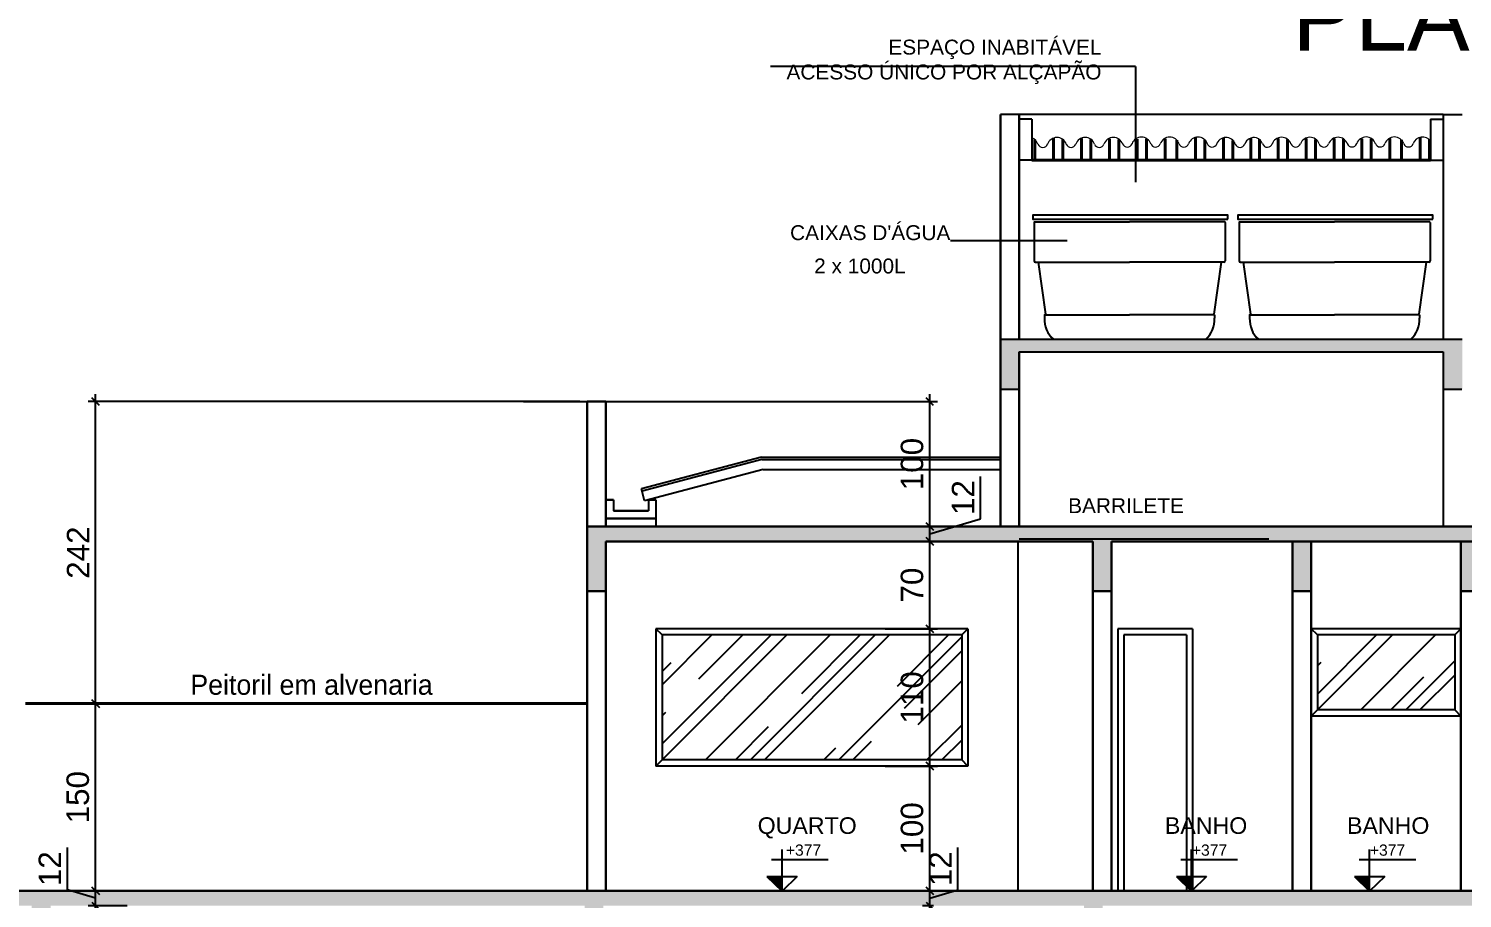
# Model space of a CAD drawing. Extents: x -165 to 197, y 154 to 653.
# Drawn here: x 35.22 to 46.71, y 406.36 to 413.33 of the extents above; entities that cross this region are included whole.
import ezdxf
from ezdxf.enums import TextEntityAlignment as Align

# ---------------------------------------------------------------- set-up
doc = ezdxf.new("R2010")
doc.units = 0
doc.header["$MEASUREMENT"] = 0
doc.header["$PDMODE"] = 3
doc.header["$PDSIZE"] = 0.1
doc.layers.get('0').update_dxf_attribs({"linetype": 'CONTINUOUS'})
doc.layers.get('DEFPOINTS').update_dxf_attribs({"linetype": 'CONTINUOUS'})
for name, color, linetype, lineweight in [('AIT-PAREDE', 4, 'CONTINUOUS', 30), ('AMARELO', 7, 'CONTINUOUS', 25), ('COBERTURA', 7, 'CONTINUOUS', 15), ('FININHA', 251, 'CONTINUOUS', 25), ('PAREDES', 7, 'CONTINUOUS', 40), ('vista 1', 7, 'CONTINUOUS', 40), ('vista 3', 7, 'CONTINUOUS', 25)]:
    doc.layers.add(name, color=color, linetype=linetype, lineweight=lineweight)
for name, color, linetype in [('COTA', 1, 'CONTINUOUS'), ('PAREDE', 4, 'CONTINUOUS'), ('TEXTO', 190, 'CONTINUOUS'), ('TXT-LAYOUT', 192, 'CONTINUOUS')]:
    doc.layers.add(name, color=color, linetype=linetype)
doc.styles.add('ARIAL', font='ARIAL.TTF', dxfattribs={"height": 0.18})
doc.styles.add('PLANTA', font='stylu.ttf', dxfattribs={"height": 0.22})
doc.styles.add('ROMANS', font='ARIAL.TTF', dxfattribs={"height": 0.4})
doc.dimstyles.new('Copy of ISO-25', dxfattribs={"dimtxt": 0.18, "dimasz": 0.06, "dimexe": 0.06, "dimexo": 0.06, "dimgap": 0.05, "dimtad": 1, "dimdec": 0, "dimlfac": 100, "dimdsep": 46, "dimtxsty": 'ARIAL', "dimblk1": 'OBLIQUE', "dimblk2": 'OBLIQUE', "dimsah": 1, "dimcen": 2.5, "dimdle": 0.06, "dimclrd": 256, "dimclre": 256, "dimclrt": 256, "dimadec": 0, "dimazin": 0, "dimtfac": 1, "dimtdec": 0, "dimtmove": 1, "dimatfit": 3, "dimldrblk": 'OBLIQUE', "dimfxl": 0, "dimtolj": 1, "dimtzin": 0, "dimlwd": -1, "dimlwe": -1, "dimarcsym": 0})

# ---------------------------------------------------------------- blocks, each defined once
blk = doc.blocks.new('_OBLIQUE')
at = {"color": 0, "linetype": 'ByBlock'}
blk.add_line((-0.5, -0.5), (0.5, 0.5), dxfattribs=at)
blk = doc.blocks.new('*D68')
at = {"layer": 'COTA'}
for p, q in [((42.667, 406.427), (42.667, 406.766)), ((42.442, 406.24), (42.442, 406.48)), ((42.442, 406.36), (42.667, 406.427)), ((42.485, 406.42), (42.502, 406.42)), ((42.47, 406.3), (42.382, 406.3))]:
    blk.add_line(p, q, dxfattribs=at)
at = {"layer": 'DEFPOINTS', "color": 0}
for p in [(42.425, 406.42), (42.442, 406.42), (42.53, 406.3)]:
    blk.add_point(p, dxfattribs=at)
at = {"layer": 'COTA', "xscale": 0.06, "yscale": 0.06, "zscale": 0.06}
for p, rotation in [((42.442, 406.42), 90), ((42.442, 406.3), 270)]:
    blk.add_blockref('_OBLIQUE', p, dxfattribs=dict(at, rotation=rotation))
at = {"layer": 'COTA', "insert": (42.527, 406.597), "char_height": 0.18, "attachment_point": 5, "rotation": 90, "style": 'ARIAL'}
blk.add_mtext('\\A1;12', dxfattribs=at)
blk = doc.blocks.new('*D69')
at = {"layer": 'COTA'}
for p, q in [((42.085, 407.42), (42.502, 407.42)), ((42.442, 406.36), (42.442, 407.48)), ((42.485, 406.42), (42.502, 406.42))]:
    blk.add_line(p, q, dxfattribs=at)
at = {"layer": 'DEFPOINTS', "color": 0}
for p in [(42.025, 407.42), (42.442, 407.42), (42.425, 406.42)]:
    blk.add_point(p, dxfattribs=at)
at = {"layer": 'COTA', "xscale": 0.06, "yscale": 0.06, "zscale": 0.06}
for p, rotation in [((42.442, 407.42), 90), ((42.442, 406.42), 270)]:
    blk.add_blockref('_OBLIQUE', p, dxfattribs=dict(at, rotation=rotation))
at = {"layer": 'COTA', "insert": (42.3, 406.92), "char_height": 0.18, "attachment_point": 5, "rotation": 90, "style": 'ARIAL'}
blk.add_mtext('\\A1;100', dxfattribs=at)
blk = doc.blocks.new('*D70')
at = {"layer": 'COTA'}
for p, q in [((42.442, 407.36), (42.442, 408.58)), ((42.085, 408.52), (42.502, 408.52)), ((42.085, 407.42), (42.502, 407.42))]:
    blk.add_line(p, q, dxfattribs=at)
at = {"layer": 'DEFPOINTS', "color": 0}
for p in [(42.025, 408.52), (42.442, 408.52), (42.025, 407.42)]:
    blk.add_point(p, dxfattribs=at)
at = {"layer": 'COTA', "xscale": 0.06, "yscale": 0.06, "zscale": 0.06}
for p, rotation in [((42.442, 408.52), 90), ((42.442, 407.42), 270)]:
    blk.add_blockref('_OBLIQUE', p, dxfattribs=dict(at, rotation=rotation))
at = {"layer": 'COTA', "insert": (42.3, 407.97), "char_height": 0.18, "attachment_point": 5, "rotation": 90, "style": 'ARIAL'}
blk.add_mtext('\\A1;110', dxfattribs=at)
blk = doc.blocks.new('*D71')
at = {"layer": 'COTA'}
for p, q in [((42.442, 408.46), (42.442, 409.28)), ((42.085, 409.22), (42.502, 409.22)), ((42.085, 408.52), (42.502, 408.52))]:
    blk.add_line(p, q, dxfattribs=at)
at = {"layer": 'DEFPOINTS', "color": 0}
for p in [(42.025, 409.22), (42.442, 409.22), (42.025, 408.52)]:
    blk.add_point(p, dxfattribs=at)
at = {"layer": 'COTA', "xscale": 0.06, "yscale": 0.06, "zscale": 0.06}
for p, rotation in [((42.442, 409.22), 90), ((42.442, 408.52), 270)]:
    blk.add_blockref('_OBLIQUE', p, dxfattribs=dict(at, rotation=rotation))
at = {"layer": 'COTA', "insert": (42.3, 408.87), "char_height": 0.18, "attachment_point": 5, "rotation": 90, "style": 'ARIAL'}
blk.add_mtext('\\A1;70', dxfattribs=at)
blk = doc.blocks.new('*D72')
at = {"layer": 'COTA'}
for p, q in [((42.848, 409.401), (42.848, 409.74)), ((42.442, 409.28), (42.848, 409.401)), ((42.442, 409.16), (42.442, 409.4)), ((42.085, 409.34), (42.502, 409.34)), ((42.085, 409.22), (42.502, 409.22))]:
    blk.add_line(p, q, dxfattribs=at)
at = {"layer": 'DEFPOINTS', "color": 0}
for p in [(42.025, 409.34), (42.442, 409.34), (42.025, 409.22)]:
    blk.add_point(p, dxfattribs=at)
at = {"layer": 'COTA', "xscale": 0.06, "yscale": 0.06, "zscale": 0.06}
for p, rotation in [((42.442, 409.34), 90), ((42.442, 409.22), 270)]:
    blk.add_blockref('_OBLIQUE', p, dxfattribs=dict(at, rotation=rotation))
at = {"layer": 'COTA', "insert": (42.708, 409.571), "char_height": 0.18, "attachment_point": 5, "rotation": 90, "style": 'ARIAL'}
blk.add_mtext('\\A1;12', dxfattribs=at)
blk = doc.blocks.new('*D73')
at = {"layer": 'COTA'}
for p, q in [((39.185, 410.34), (42.502, 410.34)), ((42.442, 409.28), (42.442, 410.4)), ((42.085, 409.34), (42.502, 409.34))]:
    blk.add_line(p, q, dxfattribs=at)
at = {"layer": 'DEFPOINTS', "color": 0}
for p in [(39.125, 410.34), (42.442, 410.34), (42.025, 409.34)]:
    blk.add_point(p, dxfattribs=at)
at = {"layer": 'COTA', "xscale": 0.06, "yscale": 0.06, "zscale": 0.06}
for p, rotation in [((42.442, 410.34), 90), ((42.442, 409.34), 270)]:
    blk.add_blockref('_OBLIQUE', p, dxfattribs=dict(at, rotation=rotation))
at = {"layer": 'COTA', "insert": (42.3, 409.84), "char_height": 0.18, "attachment_point": 5, "rotation": 90, "style": 'ARIAL'}
blk.add_mtext('\\A1;100', dxfattribs=at)
blk = doc.blocks.new('*D80')
at = {"layer": 'COTA'}
for p, q in [((35.533, 406.427), (35.533, 406.766)), ((35.758, 406.36), (35.533, 406.427)), ((36.012, 406.42), (35.698, 406.42)), ((35.758, 406.24), (35.758, 406.48)), ((36.012, 406.3), (35.698, 406.3))]:
    blk.add_line(p, q, dxfattribs=at)
at = {"layer": 'DEFPOINTS', "color": 0}
for p in [(35.758, 406.42), (36.072, 406.42), (36.072, 406.3)]:
    blk.add_point(p, dxfattribs=at)
at = {"layer": 'COTA', "xscale": 0.06, "yscale": 0.06, "zscale": 0.06}
for p, rotation in [((35.758, 406.42), 90), ((35.758, 406.3), 270)]:
    blk.add_blockref('_OBLIQUE', p, dxfattribs=dict(at, rotation=rotation))
at = {"layer": 'COTA', "insert": (35.392, 406.597), "char_height": 0.18, "attachment_point": 5, "rotation": 90, "style": 'ARIAL'}
blk.add_mtext('\\A1;12', dxfattribs=at)
blk = doc.blocks.new('*D81')
at = {"layer": 'COTA'}
for p, q in [((35.858, 407.92), (35.698, 407.92)), ((35.758, 406.36), (35.758, 407.98)), ((36.012, 406.42), (35.698, 406.42))]:
    blk.add_line(p, q, dxfattribs=at)
at = {"layer": 'DEFPOINTS', "color": 0}
for p in [(35.758, 407.92), (35.918, 407.92), (36.072, 406.42)]:
    blk.add_point(p, dxfattribs=at)
at = {"layer": 'COTA', "xscale": 0.06, "yscale": 0.06, "zscale": 0.06}
for p, rotation in [((35.758, 407.92), 90), ((35.758, 406.42), 270)]:
    blk.add_blockref('_OBLIQUE', p, dxfattribs=dict(at, rotation=rotation))
at = {"layer": 'COTA', "insert": (35.616, 407.17), "char_height": 0.18, "attachment_point": 5, "rotation": 90, "style": 'ARIAL'}
blk.add_mtext('\\A1;150', dxfattribs=at)
blk = doc.blocks.new('*D82')
at = {"layer": 'COTA'}
for p, q in [((39.637, 410.34), (35.698, 410.34)), ((35.758, 407.86), (35.758, 410.4)), ((35.858, 407.92), (35.698, 407.92))]:
    blk.add_line(p, q, dxfattribs=at)
at = {"layer": 'DEFPOINTS', "color": 0}
for p in [(35.758, 410.34), (39.697, 410.34), (35.918, 407.92)]:
    blk.add_point(p, dxfattribs=at)
at = {"layer": 'COTA', "xscale": 0.06, "yscale": 0.06, "zscale": 0.06}
for p, rotation in [((35.758, 410.34), 90), ((35.758, 407.92), 270)]:
    blk.add_blockref('_OBLIQUE', p, dxfattribs=dict(at, rotation=rotation))
at = {"layer": 'COTA', "insert": (35.618, 409.13), "char_height": 0.18, "attachment_point": 5, "rotation": 90, "style": 'ARIAL'}
blk.add_mtext('\\A1;242', dxfattribs=at)

msp = doc.modelspace()

# ---------------------------------------------------------------- hatches: boundary and pattern name
at = {"layer": 'AIT-PAREDE'}
h = msp.add_hatch(color=256, dxfattribs=at)
h.paths.add_polyline_path([(50.097, 409.34), (39.697, 409.34), (39.697, 408.82), (39.847, 408.82), (39.847, 409.22), (43.747, 409.22), (43.747, 408.82), (43.897, 408.82), (43.897, 409.22), (45.347, 409.22), (49.977, 409.22), (49.977, 408.82), (50.097, 408.82)])
h.paths.add_polyline_path([(46.847, 409.22), (46.697, 409.22), (46.697, 408.82), (46.847, 408.82)], flags=17)
h.paths.add_polyline_path([(45.497, 409.22), (45.347, 409.22), (45.347, 408.82), (45.497, 408.82)], flags=17)
msp.add_hatch(color=256, dxfattribs=at).paths.add_polyline_path([(50.097, 406.42), (26.817, 406.42), (26.817, 406.3), (31.473, 406.3), (31.473, 405.9), (31.627, 405.9), (31.627, 406.3), (32.727, 406.3), (32.727, 405.9), (32.877, 405.9), (32.877, 406.3), (35.247, 406.3), (35.247, 405.9), (35.397, 405.9), (35.397, 406.3), (39.677, 406.3), (39.677, 405.9), (39.827, 405.9), (39.827, 406.3), (43.677, 406.3), (43.677, 405.9), (43.827, 405.9), (43.827, 406.3), (46.807, 406.3), (46.807, 405.9), (46.957, 405.9), (46.957, 406.3), (48.197, 406.3), (48.197, 405.9), (48.347, 405.9), (48.347, 406.3), (49.847, 406.3), (49.847, 405.9), (50.097, 405.9)])
at = {"layer": 'COTA', "ltscale": 0.8}
for points in [[(41.138, 406.536), (41.259, 406.419), (41.259, 406.536)], [(44.419, 406.536), (44.539, 406.419), (44.539, 406.536)], [(45.845, 406.536), (45.966, 406.419), (45.966, 406.536)]]:
    msp.add_hatch(color=256, dxfattribs=at).paths.add_polyline_path(points)
at = {"layer": 'FININHA'}
h = msp.add_hatch(dxfattribs=at)
h.set_pattern_fill('AR-RROOF', color=256, scale=0.5, angle=45, style=0)
h.set_pattern_definition([(45, (40.29694, 407.46954), (0.42426, 1.13137), [7.5, -1, 2.5, -0.5]), (45, (40.5904, 408.11654), (-0.82378, 0.11667), [1.5, -0.165, 3, -0.375]), (45, (40.1732, 407.94684), (1.601597, 2.07536), [4, -0.7, 2, -0.5])])
h.paths.add_polyline_path([(42.697, 408.47), (40.297, 408.47), (40.297, 407.47), (42.697, 407.47)])
h = msp.add_hatch(dxfattribs=at)
h.set_pattern_fill('AR-RROOF', color=256, scale=0.5, angle=45, style=0)
h.set_pattern_definition([(45, (45.54694, 407.86954), (0.42426, 1.13137), [7.5, -1, 2.5, -0.5]), (45, (45.8404, 408.51654), (-0.8238, 0.11667), [1.5, -0.165, 3, -0.375]), (45, (45.4232, 408.34684), (1.6016, 2.07536), [4, -0.7, 2, -0.5])])
h.paths.add_polyline_path([(46.647, 408.47), (45.547, 408.47), (45.547, 407.87), (46.647, 407.87)])
at = {"layer": 'PAREDE', "linetype": 'Continuous'}
msp.add_hatch(color=256, dxfattribs=at).paths.add_polyline_path([(46.708, 410.84), (43.008, 410.84), (43.008, 410.44), (43.158, 410.44), (43.158, 410.74), (46.554, 410.74), (46.554, 410.44), (46.708, 410.44)])

# ---------------------------------------------------------------- linework, layer by layer
at = {"layer": 'AIT-PAREDE'}
for p, q in [((43.008, 412.64), (43.008, 409.34)), ((43.158, 412.64), (43.158, 410.84)), ((43.158, 410.74), (43.158, 409.34)), ((39.847, 410.34), (39.697, 410.34)), ((39.697, 410.34), (39.697, 406.42)), ((39.847, 410.34), (39.847, 409.34)), ((50.097, 409.34), (39.697, 409.34)), ((43.747, 409.22), (39.847, 409.22)), ((39.847, 409.22), (39.847, 406.42)), ((43.747, 409.22), (43.747, 406.42)), ((45.347, 409.22), (43.897, 409.22)), ((43.897, 409.22), (43.897, 406.42)), ((49.977, 409.22), (45.143, 409.22)), ((45.347, 409.22), (45.347, 406.42)), ((46.697, 409.22), (45.497, 409.22)), ((45.497, 409.22), (45.497, 406.42)), ((46.697, 409.22), (46.697, 406.42)), ((39.847, 408.82), (39.697, 408.82)), ((43.897, 408.82), (43.747, 408.82)), ((45.497, 408.82), (45.347, 408.82)), ((46.847, 408.82), (46.697, 408.82)), ((50.097, 406.42), (26.667, 406.42))]:
    msp.add_line(p, q, dxfattribs=at)
at = {"layer": 'AMARELO', "linetype": 'Continuous'}
for p, q in [((46.554, 412.64), (43.158, 412.64)), ((39.907, 409.554), (39.847, 409.554)), ((39.847, 409.554), (39.847, 409.34)), ((39.847, 409.554), (39.907, 409.554)), ((39.847, 409.554), (39.847, 409.34)), ((39.907, 409.554), (39.907, 409.464)), ((39.907, 409.554), (39.907, 409.464)), ((40.247, 409.554), (40.187, 409.554)), ((40.187, 409.554), (40.187, 409.464)), ((40.187, 409.554), (40.247, 409.554)), ((40.187, 409.554), (40.187, 409.464)), ((40.247, 409.554), (40.247, 409.34)), ((40.247, 409.554), (40.247, 409.34)), ((40.247, 409.404), (39.847, 409.404)), ((39.847, 409.404), (40.247, 409.404)), ((40.187, 409.464), (39.907, 409.464)), ((39.907, 409.464), (40.187, 409.464))]:
    msp.add_line(p, q, dxfattribs=at)
at = {"layer": 'AMARELO', "color": 2}
for p, q in [((43.258, 412.605), (43.158, 412.605)), ((43.258, 412.605), (43.258, 412.274)), ((46.454, 412.605), (46.554, 412.605)), ((46.454, 412.605), (46.454, 412.274)), ((43.258, 412.274), (43.158, 412.274)), ((46.454, 412.274), (46.554, 412.274))]:
    msp.add_line(p, q, dxfattribs=at)
at = {"layer": 'AMARELO'}
for p, q in [((43.277, 411.777), (43.277, 411.469)), ((43.28, 411.78), (44.042, 411.78)), ((44.805, 411.78), (44.042, 411.78)), ((44.808, 411.777), (44.808, 411.469)), ((44.92, 411.777), (44.92, 411.469)), ((44.923, 411.78), (45.685, 411.78)), ((46.447, 411.78), (45.685, 411.78)), ((46.45, 411.777), (46.45, 411.469)), ((43.288, 411.457), (44.042, 411.457)), ((43.309, 411.457), (43.368, 411.04)), ((44.796, 411.457), (44.042, 411.457)), ((44.775, 411.457), (44.716, 411.04)), ((44.931, 411.457), (45.685, 411.457)), ((44.952, 411.457), (45.011, 411.04)), ((46.439, 411.457), (45.685, 411.457)), ((46.418, 411.457), (46.359, 411.04)), ((43.361, 411.036), (43.368, 411.04)), ((43.361, 411.036), (43.361, 411.01)), ((43.361, 411.036), (44.042, 411.036)), ((44.723, 411.036), (44.042, 411.036)), ((44.723, 411.036), (44.716, 411.04)), ((44.723, 411.036), (44.723, 411.01)), ((45.004, 411.036), (45.011, 411.04)), ((45.004, 411.036), (45.004, 411.01)), ((45.004, 411.036), (45.685, 411.036)), ((46.366, 411.036), (45.685, 411.036)), ((46.366, 411.036), (46.359, 411.04)), ((46.366, 411.036), (46.366, 411.01))]:
    msp.add_line(p, q, dxfattribs=at)
for points in [[(44.83, 411.803), (44.83, 411.835), (43.267, 411.835), (43.267, 411.803)], [(46.473, 411.803), (46.473, 411.835), (44.91, 411.835), (44.91, 411.803)]]:
    msp.add_lwpolyline(points, close=True, dxfattribs=at)
for centre, radius, start, end in [((43.28, 411.777), 0.00281, 90, 180), ((44.805, 411.777), 0.00281, 0, 90), ((44.923, 411.777), 0.00281, 90, 180), ((46.447, 411.777), 0.00281, 0, 90), ((43.288, 411.469), 0.0112, 180, 270), ((44.796, 411.469), 0.0112, 270, 0), ((44.931, 411.469), 0.0112, 180, 270), ((46.439, 411.469), 0.0112, 270, 0), ((43.577, 410.999), 0.216, 177.2324, 227.5956), ((44.507, 410.999), 0.216, 312.4044, 2.7676), ((45.22, 410.999), 0.216, 177.2324, 227.5956), ((46.15, 410.999), 0.216, 312.4044, 2.7676)]:
    msp.add_arc(centre, radius, start, end, dxfattribs=at)
at = {"layer": 'COBERTURA', "color": 30}
for centre, radius, start, end in [((43.233, 412.377), 0.08, 19.4712, 71.9651), ((43.346, 412.417), 0.04, 199.4712, 342.7545), ((43.46, 412.377), 0.08, 19.4712, 161.6376), ((43.46, 412.377), 0.08, 159.4046, 161.6376), ((43.573, 412.417), 0.04, 199.4712, 340.5288), ((43.686, 412.377), 0.08, 19.4712, 160.5288), ((43.799, 412.417), 0.04, 199.4712, 340.5288), ((43.912, 412.377), 0.08, 19.4712, 160.5288), ((44.024, 412.42), 0.04, 199.4712, 340.5288), ((44.137, 412.38), 0.08, 18.3624, 160.5288), ((44.25, 412.42), 0.04, 197.2455, 340.5288), ((44.363, 412.38), 0.08, 19.4712, 160.5288), ((44.477, 412.42), 0.04, 199.4712, 340.5288), ((44.59, 412.38), 0.08, 18.3624, 160.5288), ((44.703, 412.42), 0.04, 197.2455, 340.5288), ((44.814, 412.377), 0.08, 19.4712, 163.4307), ((44.927, 412.417), 0.04, 199.4712, 340.5288), ((45.04, 412.377), 0.08, 77.2015, 160.5288), ((45.033, 412.379), 0.08, 19.4712, 71.9651), ((45.146, 412.419), 0.04, 199.4712, 342.7545), ((45.26, 412.379), 0.08, 19.4712, 161.6376), ((45.26, 412.379), 0.08, 159.4046, 161.6376), ((45.373, 412.419), 0.04, 199.4712, 340.5288), ((45.486, 412.379), 0.08, 19.4712, 160.5288), ((45.599, 412.419), 0.04, 199.4712, 340.5288), ((45.712, 412.379), 0.08, 19.4712, 160.5288), ((45.824, 412.421), 0.04, 199.4712, 340.5288), ((45.937, 412.381), 0.08, 18.3624, 160.5288), ((46.05, 412.421), 0.04, 197.2455, 340.5288), ((46.163, 412.381), 0.08, 19.4712, 160.5288), ((46.277, 412.421), 0.04, 199.4712, 340.5288), ((46.39, 412.381), 0.08, 36.5371, 160.5288)]:
    msp.add_arc(centre, radius, start, end, dxfattribs=at)
at = {"layer": 'COTA'}
for p, q in [((41.258, 406.417), (41.258, 406.752)), ((44.538, 406.417), (44.538, 406.752)), ((45.965, 406.417), (45.965, 406.752)), ((41.174, 406.672), (41.628, 406.672)), ((44.454, 406.672), (44.908, 406.672)), ((45.881, 406.672), (46.335, 406.672)), ((41.137, 406.534), (41.258, 406.417)), ((41.137, 406.534), (41.378, 406.534)), ((41.378, 406.534), (41.258, 406.417)), ((44.418, 406.534), (44.538, 406.417)), ((44.418, 406.534), (44.659, 406.534)), ((44.659, 406.534), (44.538, 406.417)), ((45.845, 406.534), (45.965, 406.417)), ((45.845, 406.534), (46.086, 406.534)), ((46.086, 406.534), (45.965, 406.417))]:
    msp.add_line(p, q, dxfattribs=at)
at = {"layer": 'FININHA'}
for p, q in [((43.147, 409.22), (43.147, 406.42)), ((40.247, 408.52), (40.247, 407.42)), ((42.747, 408.52), (40.247, 408.52)), ((40.297, 408.47), (40.247, 408.52)), ((40.297, 408.47), (40.297, 407.47)), ((42.697, 408.47), (40.297, 408.47)), ((42.747, 408.52), (42.697, 408.47)), ((42.697, 408.47), (42.697, 407.47)), ((42.747, 408.52), (42.747, 407.42)), ((44.547, 408.52), (43.947, 408.52)), ((43.947, 408.52), (43.947, 406.42)), ((44.497, 408.47), (43.997, 408.47)), ((43.997, 408.47), (43.997, 406.42)), ((44.497, 408.47), (44.497, 406.42)), ((44.547, 408.52), (44.547, 406.42)), ((46.697, 408.52), (45.497, 408.52)), ((45.547, 408.47), (45.497, 408.52)), ((45.547, 408.47), (45.547, 407.87)), ((46.647, 408.47), (45.547, 408.47)), ((46.647, 408.47), (46.697, 408.52)), ((46.647, 408.47), (46.647, 407.87)), ((45.547, 407.87), (45.497, 407.82)), ((46.697, 407.82), (45.497, 407.82)), ((46.647, 407.87), (45.547, 407.87)), ((46.647, 407.87), (46.697, 407.82)), ((40.297, 407.47), (40.247, 407.42)), ((42.747, 407.42), (40.247, 407.42)), ((42.697, 407.47), (40.297, 407.47)), ((42.747, 407.42), (42.697, 407.47))]:
    msp.add_line(p, q, dxfattribs=at)
at = {"layer": 'PAREDE', "linetype": 'Continuous'}
for p, q in [((43.158, 412.64), (43.008, 412.64)), ((43.008, 412.64), (43.008, 409.34)), ((43.158, 410.84), (43.158, 412.64)), ((46.554, 412.64), (46.554, 410.84)), ((46.554, 412.64), (46.708, 412.64)), ((43.008, 410.84), (46.708, 410.84)), ((43.158, 410.74), (46.554, 410.74)), ((43.158, 409.34), (43.158, 410.74)), ((46.554, 410.74), (46.554, 409.34)), ((43.008, 410.44), (43.158, 410.44)), ((46.554, 410.44), (46.704, 410.44)), ((43.158, 409.24), (45.158, 409.24))]:
    msp.add_line(p, q, dxfattribs=at)
at = {"layer": 'PAREDES', "ltscale": 10}
msp.add_line((35.197, 407.92), (39.697, 407.92), dxfattribs=at)
at = {"layer": 'TEXTO'}
for p, q in [((44.09, 413.025), (41.166, 413.025)), ((44.09, 413.025), (44.09, 412.098)), ((43.541, 411.629), (42.608, 411.629))]:
    msp.add_line(p, q, dxfattribs=at)
at = {"layer": 'vista 1', "color": 1}
for p, q in [((43.282, 412.439), (43.282, 412.274)), ((43.432, 412.448), (43.432, 412.274)), ((43.507, 412.44), (43.507, 412.274)), ((43.657, 412.448), (43.657, 412.274)), ((43.732, 412.44), (43.732, 412.274)), ((43.882, 412.447), (43.882, 412.274)), ((43.957, 412.441), (43.957, 412.274)), ((44.102, 412.444), (44.102, 412.274)), ((44.177, 412.445), (44.177, 412.274)), ((44.327, 412.447), (44.327, 412.274)), ((44.42, 412.435), (44.42, 412.274)), ((44.57, 412.454), (44.57, 412.274)), ((44.645, 412.436), (44.645, 412.274)), ((44.795, 412.451), (44.795, 412.274)), ((44.87, 412.433), (44.87, 412.274)), ((45.014, 412.449), (45.014, 412.274)), ((45.082, 412.441), (45.082, 412.275)), ((45.232, 412.45), (45.232, 412.275)), ((45.307, 412.442), (45.307, 412.275)), ((45.457, 412.45), (45.457, 412.275)), ((45.532, 412.442), (45.532, 412.275)), ((45.682, 412.449), (45.682, 412.275)), ((45.757, 412.443), (45.757, 412.275)), ((45.902, 412.446), (45.902, 412.275)), ((45.977, 412.447), (45.977, 412.275)), ((46.127, 412.449), (46.127, 412.275)), ((46.22, 412.437), (46.22, 412.275)), ((46.37, 412.456), (46.37, 412.275)), ((46.445, 412.438), (46.445, 412.275)), ((43.258, 412.274), (46.454, 412.274))]:
    msp.add_line(p, q, dxfattribs=at)
at = {"layer": 'vista 3', "linetype": 'Continuous'}
for p, q in [((41.093, 409.896), (40.131, 409.642)), ((41.095, 409.876), (40.136, 409.623)), ((41.093, 409.896), (43.008, 409.896)), ((41.095, 409.876), (43.008, 409.876)), ((41.219, 409.896), (43.008, 409.896)), ((41.106, 409.796), (40.157, 409.546)), ((41.106, 409.796), (43.008, 409.796)), ((40.157, 409.546), (40.131, 409.642)), ((40.187, 409.554), (40.157, 409.546))]:
    msp.add_line(p, q, dxfattribs=at)

# ---------------------------------------------------------------- texts
at = {"layer": 'COTA', "style": 'ROMANS'}
for p in [(41.288, 406.701), (44.541, 406.701), (45.967, 406.701)]:
    msp.add_attdef('+377', p, '0.00', height=0.09, dxfattribs=at)
at = {"layer": 'TEXTO', "style": 'ARIAL'}
for s, p in [('QUARTO', (41.856, 407.009)), ('BANHO', (44.985, 407.009)), ('BANHO', (46.444, 407.009))]:
    msp.add_text(s, height=0.1328, dxfattribs=at).set_placement(p, align=Align.TOP_RIGHT)
at = {"layer": 'TEXTO', "insert": (45.347, 413.419), "char_height": 0.5375, "width": 20.81284, "attachment_point": 4, "style": 'PLANTA'}
msp.add_mtext('{\\fSwis721 Ex BT|b0|i0|c0|p34;PLANTA PAV. SUPERIOR}', dxfattribs=at)
at = {"layer": 'TEXTO', "style": 'ARIAL'}
for s, insert, char_height, attachment_point in [('ESPAÇO INABITÁVEL\\PACESSO ÚNICO POR ALÇAPÃO', (43.817, 413.241), 0.11954, 3), ("CAIXAS D'ÁGUA", (41.322, 411.754), 0.11954, 1), ('2 x 1000L', (41.515, 411.487), 0.1195, 1), ('BARRILETE', (43.55, 409.566), 0.1195, 1)]:
    msp.add_mtext(s, dxfattribs=dict(at, insert=insert, char_height=char_height, attachment_point=attachment_point))
at = {"layer": 'TXT-LAYOUT', "insert": (38.459, 408.07), "char_height": 0.16031, "attachment_point": 6, "style": 'PLANTA'}
msp.add_mtext('{\\fCentury Gothic|b0|i0|c0|p34;Peitoril em alvenaria}', dxfattribs=at)

# ---------------------------------------------------------------- dimensions: what is measured, and where the dimension line sits
at = {"layer": 'COTA'}
for base, p1, p2, picture, middle in [((35.758, 410.34), (35.918, 407.92), (39.697, 410.34), '*D82', (35.618, 409.13)), ((42.442, 410.34), (42.025, 409.34), (39.125, 410.34), '*D73', (42.3, 409.84)), ((42.442, 409.34), (42.025, 409.22), (42.025, 409.34), '*D72', (42.708, 409.451)), ((42.442, 409.22), (42.025, 408.52), (42.025, 409.22), '*D71', (42.3, 408.87)), ((42.442, 408.52), (42.025, 407.42), (42.025, 408.52), '*D70', (42.3, 407.97)), ((35.758, 407.92), (36.072, 406.42), (35.918, 407.92), '*D81', (35.616, 407.17)), ((42.442, 407.42), (42.425, 406.42), (42.025, 407.42), '*D69', (42.3, 406.92)), ((35.758, 406.42), (36.072, 406.3), (36.072, 406.42), '*D80', (35.392, 406.477)), ((42.442, 406.42), (42.53, 406.3), (42.425, 406.42), '*D68', (42.527, 406.477))]:
    dim = msp.add_linear_dim(base=base, p1=p1, p2=p2, angle=90, dimstyle='Copy of ISO-25', dxfattribs=at)
    dim.commit()
    dim.dimension.update_dxf_attribs({"geometry": picture, "text_midpoint": middle})

doc.saveas('drawing.dxf')
